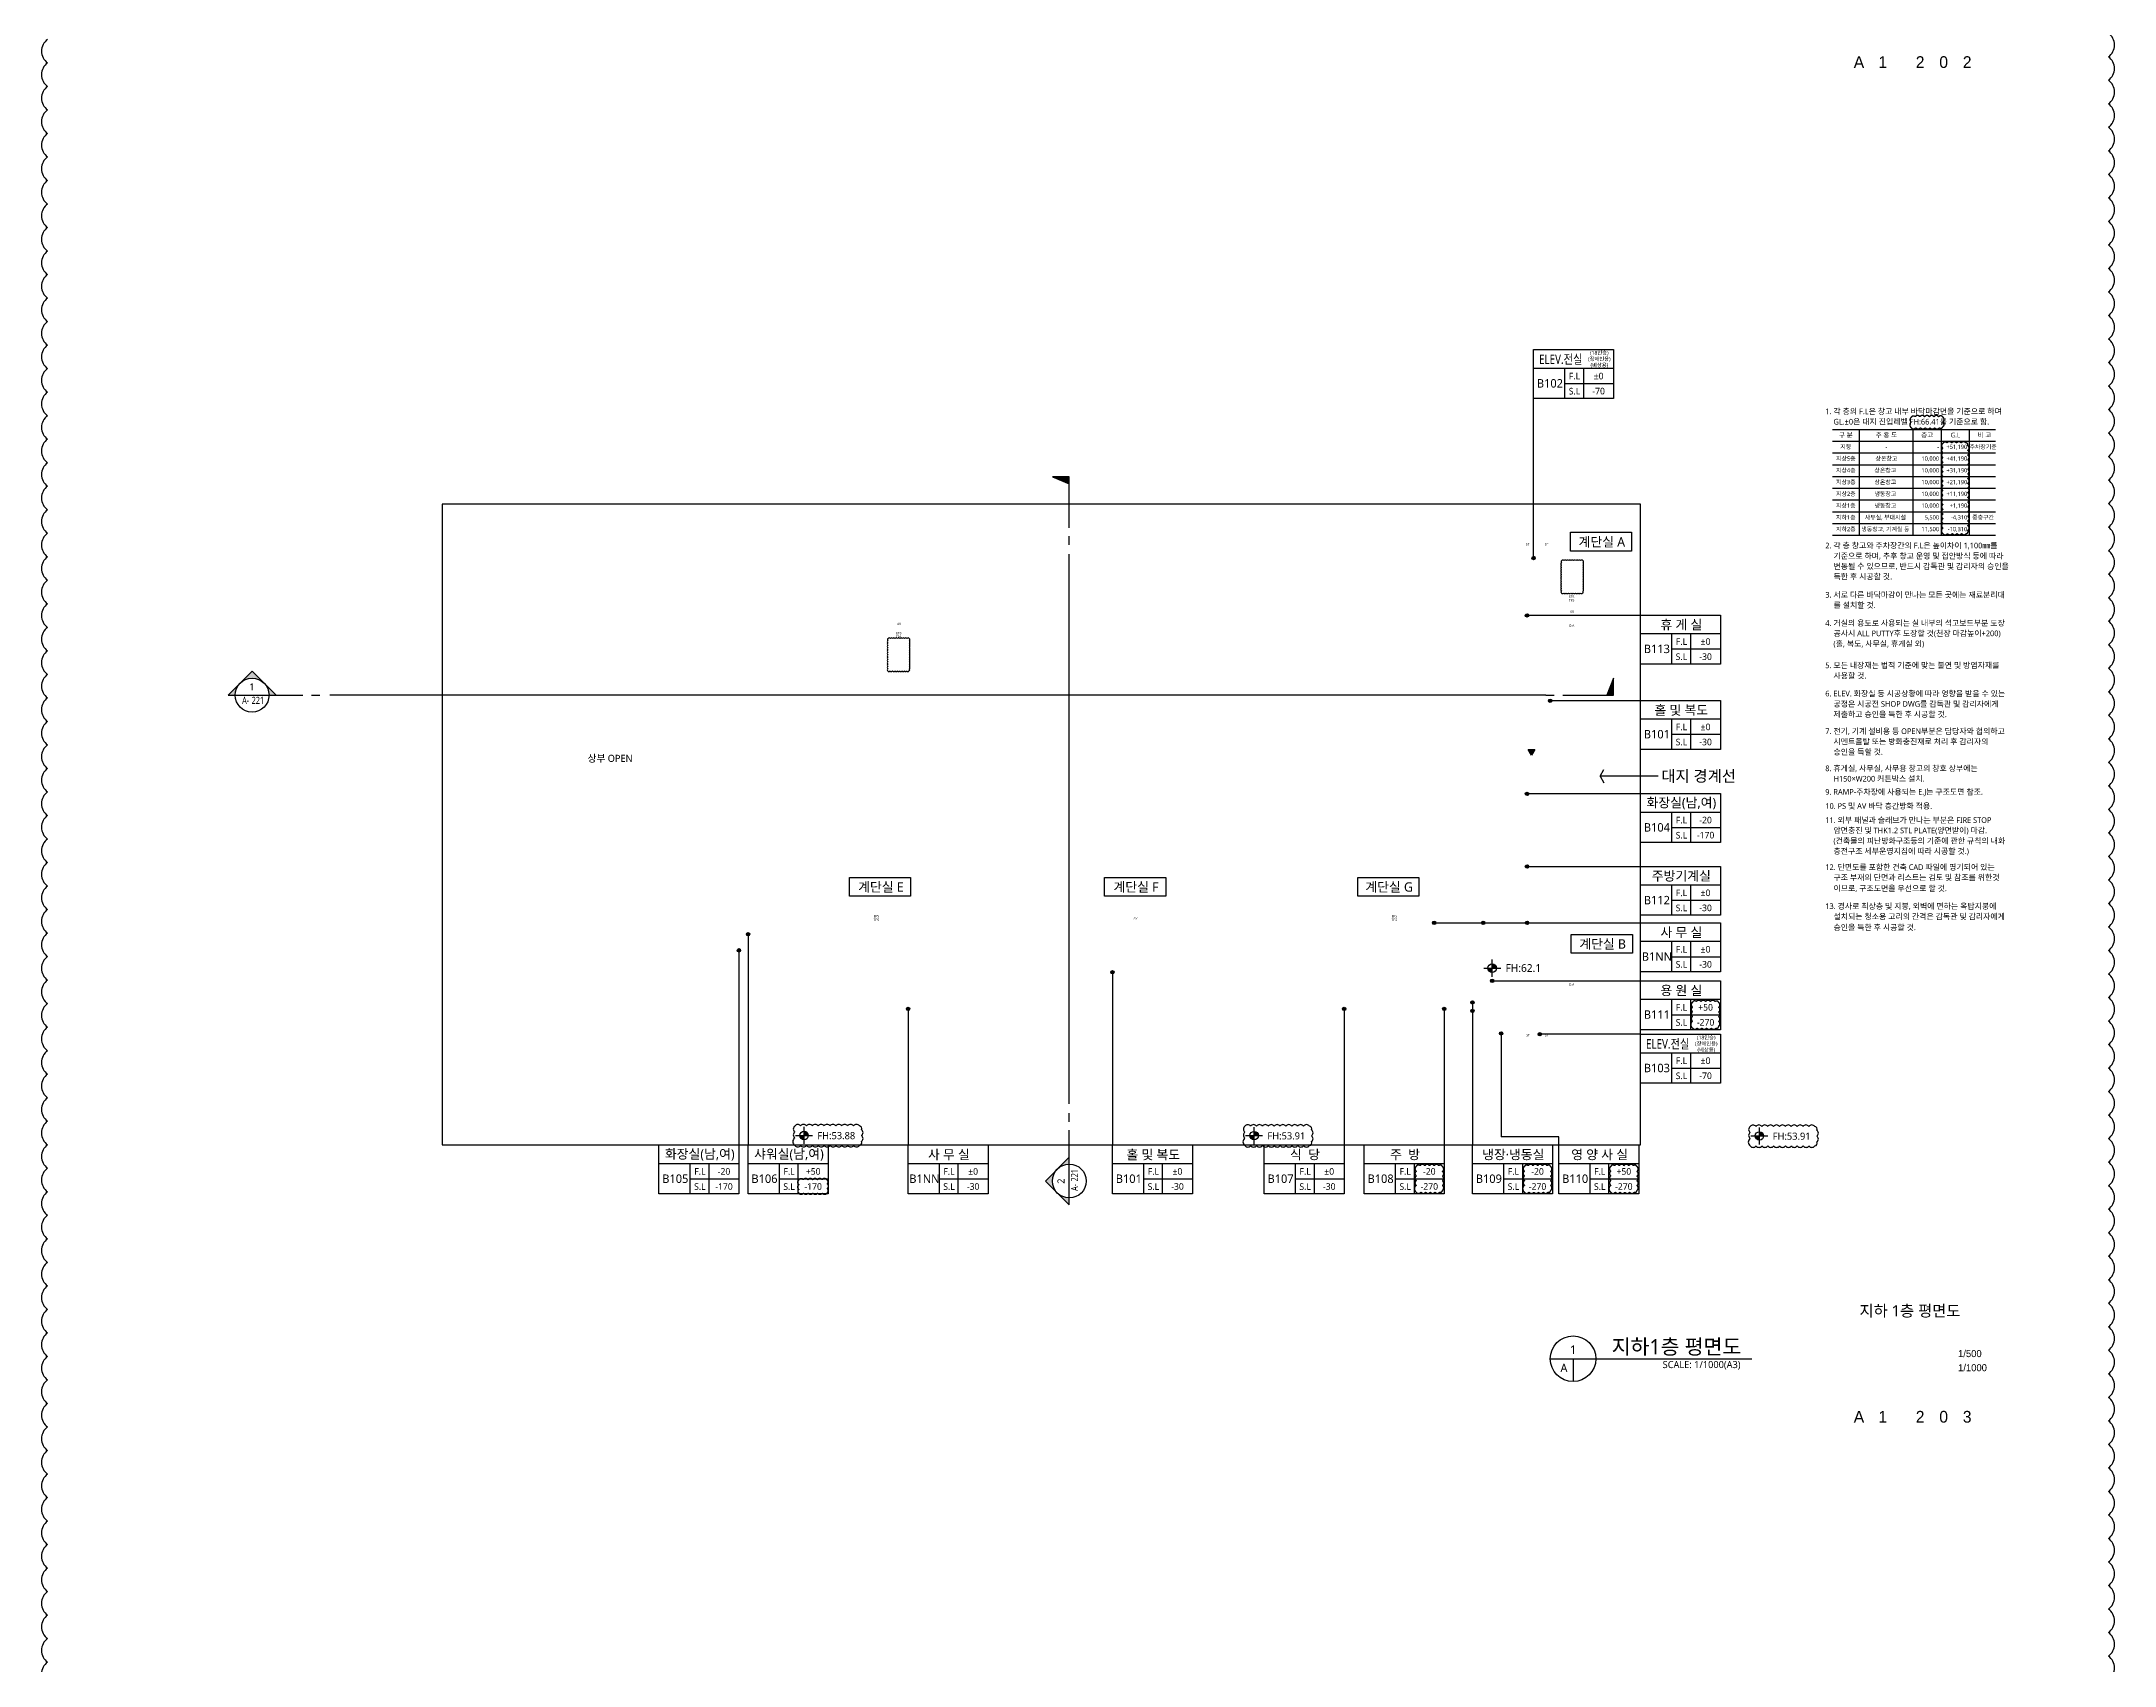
# Model space of a CAD drawing. Header units: millimetres. Extents: x 44005917 to 45882162, y -1242106 to 1898904.
# Drawn here: x 44024845 to 44465473, y 722291 to 1067566 of the extents above; entities that cross this region are included whole.
import ezdxf
from ezdxf.enums import TextEntityAlignment as Align

# ---------------------------------------------------------------- set-up
doc = ezdxf.new("R2010")
doc.units = ezdxf.units.MM
doc.header["$LTSCALE"] = 1000
doc.header["$MEASUREMENT"] = 0
doc.linetypes.add('ACAD_ISO03W100', pattern=[30, 12, -18])
doc.layers.get('0').update_dxf_attribs({"linetype": 'CONTINUOUS'})
doc.layers.get('Defpoints').update_dxf_attribs({"color": 171, "linetype": 'CONTINUOUS'})
for name, color, linetype, plot in [('CHECK', 30, 'CONTINUOUS', False), ('REV', 1, 'CONTINUOUS', False), ('VE변경사항적용-20220616', 10, 'CONTINUOUS', False)]:
    doc.layers.add(name, color=color, linetype=linetype, plot=plot)
for name, color, linetype in [('LED', 7, 'CONTINUOUS'), ('SYM', 7, 'CONTINUOUS'), ('SYMBOL', 7, 'CONTINUOUS'), ('TEXT', 3, 'CONTINUOUS'), ('TEXT(MIN)', 7, 'CONTINUOUS'), ('TEXT(노트)', 7, 'CONTINUOUS'), ('TEXT(실명)', 3, 'CONTINUOUS'), ('TEXT-TITLE', 6, 'CONTINUOUS'), ('TEXT-기입', 6, 'CONTINUOUS'), ('TITLE', 7, 'CONTINUOUS')]:
    doc.layers.add(name, color=color, linetype=linetype)
doc.styles.add('CGS', font='cgse', dxfattribs={"bigfont": 'cgs'})
doc.styles.add('나눔바른고딕', font='NanumBarunGothic.ttf')

# ---------------------------------------------------------------- blocks, each defined once
blk = doc.blocks.new('A$C04b5f2bb')
at = {"layer": 'SYM', "ltscale": 10000}
h = blk.add_hatch(color=256, dxfattribs=at)
h.dxf.hatch_style = 1
h.paths.add_polyline_path([(2000, 0), (0, 0), (1000, 1732)])
blk.add_lwpolyline([(2000, 0), (0, 0), (1000, 1732), (2000, 0)], dxfattribs=at)
blk = doc.blocks.new('A$C51E23882')
at = {"layer": 'TITLE'}
blk.add_lwpolyline([(8500, 0), (0, 0), (0, 5200), (8500, 5200)], close=True, dxfattribs=at)
for points in [[(8500, 3200), (0, 3200)], [(3300, 3200), (3300, 0)], [(5300, 3200), (5300, 0)], [(3300, 1600), (8500, 1600)]]:
    blk.add_lwpolyline(points, dxfattribs=at)
at = {"layer": 'TITLE', "style": '나눔바른고딕'}
for s, p in [('F.L', (4352, 2378)), ('S.L', (4352, 778))]:
    blk.add_text(s, height=700, dxfattribs=at).set_placement(p, align=Align.MIDDLE)
blk = doc.blocks.new('A$C31C7260E')
at = {"layer": 'TITLE'}
for points in [[(0, 0), (0, 4000), (13000, 4000), (13000, 0)], [(13000, 0), (0, 0)]]:
    blk.add_lwpolyline(points, dxfattribs=at)
blk = doc.blocks.new('level')
at = {"layer": 'SYMBOL'}
for p, q in [((-4320, 0), (4320, 0)), ((0, 4320), (0, -4320))]:
    blk.add_line(p, q, dxfattribs=at)
blk.add_circle((0, 0), 2160, dxfattribs=at)
for points in [[(-2160, 0), (0, 2160), (-2127, 381), (-376, 2126)], [(-2127, 381), (-376, 2126), (-2030, 748), (-738, 2029)], [(-2030, 748), (-738, 2029), (-1859, 1104), (-1089, 1863)], [(-1859, 1104), (-1089, 1863), (-1659, 1388), (-1386, 1658)], [(0, -2160), (2160, 0), (381, -2127), (2126, -376)], [(381, -2127), (2126, -376), (748, -2030), (2029, -738)], [(748, -2030), (2029, -738), (1104, -1859), (1863, -1089)], [(1104, -1859), (1863, -1089), (1388, -1659), (1658, -1386)]]:
    blk.add_solid(points, dxfattribs=at)
at = {"layer": 'SYMBOL', "linetype": 'Continuous'}
for points in [[(0, 2160), (-2160, 0), (0, 0)], [(2160, 0), (0, 0), (0, -2160)]]:
    blk.add_solid(points, dxfattribs=at)
blk = doc.blocks.new('sadnjfknkfggfhfgh')
at = {"layer": 'TEXT(MIN)'}
for points in [[(43152817, 1561090), (43187500, 1561090)], [(43158517, 1561090), (43158517, 1538590)], [(43169917, 1561090), (43169917, 1538590)], [(43175917, 1561090), (43175917, 1538590)], [(43181917, 1561090), (43181917, 1538590)], [(43152817, 1558590), (43187500, 1558590)], [(43152817, 1556090), (43187500, 1556090)], [(43152817, 1553590), (43187500, 1553590)], [(43152817, 1551090), (43187500, 1551090)], [(43152817, 1548590), (43187500, 1548590)], [(43152817, 1546090), (43187500, 1546090)], [(43152817, 1543590), (43187500, 1543590)], [(43152817, 1541090), (43187500, 1541090)], [(43152817, 1538590), (43187500, 1538590)]]:
    blk.add_lwpolyline(points, dxfattribs=at)
at = {"layer": 'VE변경사항적용-20220616', "linetype": 'ACAD_ISO03W100'}
for points in [[(43169553, 1561457, 0.5205671), (43170553, 1561457, 0.5205671), (43171553, 1561457, 0.5205671), (43172553, 1561457, 0.5205671), (43173553, 1561457, 0.5205671), (43174553, 1561457, 0.5205671), (43175553, 1561457, 0.5205671), (43176324, 1561686, 0.5205671), (43176324, 1562686, 0.5205671), (43176324, 1563686, 0.5205671), (43175411, 1563773, 0.5205671), (43174411, 1563773, 0.5205671), (43173411, 1563773, 0.5205671), (43172411, 1563773, 0.5205671), (43171411, 1563773, 0.5205671), (43170411, 1563773, 0.5205671), (43169553, 1563630, 0.5205671), (43169553, 1562630, 0.5205671)], [(43176283, 1538961, 0.5205671), (43177283, 1538961, 0.5205671), (43178283, 1538961, 0.5205671), (43179283, 1538961, 0.5205671), (43180283, 1538961, 0.5205671), (43181283, 1538961, 0.5205671), (43181611, 1539632, 0.5205671), (43181611, 1540632, 0.5205671), (43181611, 1541632, 0.5205671), (43181611, 1542632, 0.5205671), (43181611, 1543632, 0.5205671), (43181611, 1544632, 0.5205671), (43181611, 1545632, 0.5205671), (43181611, 1546632, 0.5205671), (43181611, 1547632, 0.5205671), (43181611, 1548632, 0.5205671), (43181611, 1549632, 0.5205671), (43181611, 1550632, 0.5205671), (43181611, 1551632, 0.5205671), (43181611, 1552632, 0.5205671), (43181611, 1553632, 0.5205671), (43181611, 1554632, 0.5205671), (43181611, 1555632, 0.5205671), (43181611, 1556632, 0.5205671), (43181611, 1557632, 0.5205671), (43181186, 1558208, 0.5205671), (43180186, 1558208, 0.5205671), (43179186, 1558208, 0.5205671), (43178186, 1558208, 0.5205671), (43177186, 1558208, 0.5205671), (43176283, 1558111, 0.5205671), (43176283, 1557111, 0.5205671), (43176283, 1556111, 0.5205671), (43176283, 1555111, 0.5205671), (43176283, 1554111, 0.5205671), (43176283, 1553111, 0.5205671), (43176283, 1552111, 0.5205671), (43176283, 1551111, 0.5205671), (43176283, 1550111, 0.5205671), (43176283, 1549111, 0.5205671), (43176283, 1548111, 0.5205671), (43176283, 1547111, 0.5205671), (43176283, 1546111, 0.5205671), (43176283, 1545111, 0.5205671), (43176283, 1544111, 0.5205671), (43176283, 1543111, 0.5205671), (43176283, 1542111, 0.5205671), (43176283, 1541111, 0.5205671), (43176283, 1540111, 0.5205671)]]:
    blk.add_lwpolyline(points, format="xyb", close=True, dxfattribs=at)
at = {"layer": 'TEXT(MIN)', "style": '나눔바른고딕'}
for s, p in [('1. 각 층의 F.L은 창고 내부 바닥마감면을 기준으로 하며', (43151304, 1564928)), ('GL.±0은 대지 진입레벨 FH:66.41를 기준으로 함.', (43153044, 1562728)), ('2. 각 층 창고와 주차장간의 F.L은 높이차이 1,100㎜를', (43151304, 1536398)), ('기준으로 하며, 추후 창고 운영 및 접안방식 등에 따라', (43153044, 1534198)), ('득한 후 시공할 것.', (43153044, 1529798)), ('변동될 수 있으므로, 반드시 감독관 및 감리자의 승인을', (43153044, 1531998)), ('3. 서로 다른 바닥마감이 만나는 모든 곳에는 재료분리대', (43151304, 1525928)), ('4. 거실의 용도로 사용되는 실 내부의 석고보드부분 도장', (43151304, 1519928)), ('를 설치할 것.', (43153044, 1523728)), ('(홀, 복도, 사무실, 휴게실 외)', (43153044, 1515528)), ('공사시 ALL PUTTY후 도장할 것(천장 마감높이+200)', (43153044, 1517728)), ('5. 모든 내장재는 법적 기준에 맞는 불연 및 방염자재를', (43151304, 1510928)), ('사용할 것.', (43153044, 1508728)), ('6. ELEV. 화장실 등 시공상황에 따라 영향을 받을 수 있는', (43151304, 1504928)), ('공정은 시공전 SHOP DWG를 감독관 및 감리자에게', (43153044, 1502728)), ('제출하고 승인을 득한 후 시공할 것.', (43153044, 1500528)), ('7. 전기, 기계 설비용 등 OPEN부분은 담당자와 협의하고', (43151304, 1496928)), ('시멘트몰탈 또는 방화충진재로 처리 후 감리자의', (43153044, 1494728)), ('8. 휴게실, 사무실, 사무용 창고의 창호 상부에는', (43151304, 1489028)), ('승인을 득할 것.', (43153044, 1492528)), ('H150×W200 커튼박스 설치.', (43153044, 1486828)), ('9. RAMP-주차장에 사용되는 E.J는 구조도면 참조.', (43151304, 1484028)), ('10. PS 및 AV 바닥 층간방화 적용.', (43151304, 1481028)), ('11. 외부 패널과 슬래브가 만나는 부분은 FIRE STOP', (43151304, 1478028)), ('암면충진 및 THK1.2 STL PLATE(양면받이) 마감.', (43153044, 1475828)), ('(건축물의 피난방화구조등의 기준에 관한 규칙의 내화', (43153044, 1473628)), ('충전구조 세부운영지침에 따라 시공할 것.)', (43153044, 1471428)), ('12. 단면도를 포함한 건축 CAD 파일에 명기되어 있는', (43151304, 1468028)), ('구조 부재의 단면과 리스트는 검토 및 참조를 위한것', (43153044, 1465828)), ('이므로, 구조도면을 우선으로 할 것.', (43153044, 1463528)), ('13. 경사로 최상층 및 지붕, 외벽에 면하는 옥탑지붕에', (43151304, 1459728)), ('설치되는 청소용 고리의 간격은 감독관 및 감리자에게', (43153044, 1457528)), ('승인을 득한 후 시공할 것.', (43153044, 1455228))]:
    blk.add_text(s, height=1200, dxfattribs=at).set_placement(p, align=Align.MIDDLE_LEFT)
for s, height, p in [('구 분', 1000, (43155666, 1559896)), ('주 용 도', 1000, (43164299, 1559896)), ('층고', 1000, (43172962, 1559896)), ('G.L', 1000, (43178962, 1559896)), ('비 고', 1000, (43185143, 1559896)), ('지상5층', 900, (43155666, 1554896)), ('지붕', 900, (43155666, 1557396)), ('상온창고', 900, (43164289, 1554896)), ('-', 900, (43164289, 1557396)), ('주차장기준', 900, (43184845, 1557396)), ('지상4층', 900, (43155666, 1552396)), ('상온창고', 900, (43164070, 1552396)), ('지상3층', 900, (43155666, 1549896)), ('지상2층', 900, (43155666, 1547396)), ('상온창고', 900, (43164070, 1549896)), ('냉동창고', 900, (43164070, 1547396)), ('지상1층', 900, (43155666, 1544896)), ('지하1층', 900, (43155666, 1542396)), ('사무실, 부대시설', 900, (43164070, 1542396)), ('냉동창고', 900, (43164070, 1544896)), ('중층구간', 900, (43184845, 1542396)), ('지하2층', 900, (43155666, 1539896)), ('냉동창고, 기계실 등', 900, (43164070, 1539896))]:
    blk.add_text(s, height=height, dxfattribs=at).set_placement(p, align=Align.MIDDLE_CENTER)
for s, p in [('-', (43175487, 1557396)), ('+51,190', (43181487, 1557396)), ('10,000', (43175487, 1554896)), ('10,000', (43175487, 1552396)), ('+41,190', (43181487, 1554896)), ('+31,190', (43181487, 1552396)), ('10,000', (43175487, 1549896)), ('10,000', (43175487, 1547396)), ('+21,190', (43181487, 1549896)), ('+11,190', (43181487, 1547396)), ('10,000', (43175487, 1544896)), ('5,500', (43175487, 1542396)), ('+1,190', (43181487, 1544896)), ('-4,310', (43181487, 1542396)), ('11,500', (43175487, 1539896)), ('-10,310', (43181487, 1539896))]:
    blk.add_text(s, height=900, dxfattribs=at).set_placement(p, align=Align.MIDDLE_RIGHT)
blk = doc.blocks.new('A$C1A302DD2')
at = {"layer": 'SYM'}
h = blk.add_hatch(color=256, dxfattribs=at)
h.paths.add_polyline_path([(707, 1207), (354, 854, -0.414214), (1061, 854)])
h.paths.add_polyline_path([(354, 854), (0, 500), (207, 500, -0.198912)])
h.paths.add_polyline_path([(1061, 854, -0.198912), (1207, 500), (1414, 500)])
for p, q in [((0, 500), (707, 1207)), ((1414, 500), (707, 1207)), ((0, 500), (207, 500)), ((207, 500), (1207, 500)), ((1207, 500), (2207, 500)), ((2457, 500), (2707, 500))]:
    blk.add_line(p, q, dxfattribs=at)
blk.add_circle((707, 500), 500, dxfattribs=at)
blk = doc.blocks.new('A$C1AFB1B41')
at = {"layer": 'SYM'}
blk.add_hatch(color=256, dxfattribs=at).paths.add_polyline_path([(2000, 500), (1800, 0), (2000, 0)])
for p, q in [((0, 0), (250, 0)), ((500, 0), (2000, 0)), ((2000, 500), (1800, 0)), ((2000, 0), (2000, 500))]:
    blk.add_line(p, q, dxfattribs=at)
blk = doc.blocks.new('A$C3F972117')
at = {"layer": 'Defpoints'}
blk.add_lwpolyline([(5091, -80041), (5091, 36844)], dxfattribs=at)
at = {"layer": 'SYM', "xscale": 7.200000000000009, "yscale": 7.200000000000009, "zscale": 7.200000000000009, "rotation": 90}
for name, p in [('A$C1AFB1B41', (5091, 38844)), ('A$C1A302DD2', (8691, -101532))]:
    blk.add_blockref(name, p, dxfattribs=at)
at = {"layer": 'TEXT', "style": '나눔바른고딕'}
blk.add_text('2', height=1500, rotation=90, dxfattribs=at).set_placement((4078, -97024))
at = {"layer": 'TEXT', "style": '나눔바른고딕', "width": 0.7}
for s, p in [('221', (6954, -96529)), ('A-', (6949, -98556))]:
    blk.add_text(s, height=1500, rotation=90, dxfattribs=at).set_placement(p)
blk = doc.blocks.new('A$C026E477C')
at = {"layer": 'Defpoints'}
blk.add_line((291249, 87230), (32833, 87230), dxfattribs=at)
at = {"layer": 'SYM', "xscale": 7.199999999999998, "yscale": 7.199999999999998, "zscale": 7.199999999999998}
for name, p in [('A$C1A302DD2', (11187, 83630)), ('A$C1AFB1B41', (291249, 87230))]:
    blk.add_blockref(name, p, dxfattribs=at)
at = {"layer": 'TEXT', "style": '나눔바른고딕'}
blk.add_text('1', height=1500, dxfattribs=at).set_placement((15695, 88243))
at = {"layer": 'TEXT', "style": '나눔바른고딕', "width": 0.7}
for s, p in [('A-', (14163, 85373)), ('221', (16190, 85368))]:
    blk.add_text(s, height=1500, dxfattribs=at).set_placement(p)
blk = doc.blocks.new('SJDNKGJNFKDGDFGDFG')
at = {"layer": 'TEXT(MIN)', "style": '나눔바른고딕'}
blk.add_text('상부 OPEN', height=1500, dxfattribs=at).set_placement((36431193, 309354), align=Align.MIDDLE_LEFT)

msp = doc.modelspace()

# ---------------------------------------------------------------- hatches: boundary and pattern name
at = {"layer": 'LED'}
h = msp.add_hatch(color=256, dxfattribs=at)
h.dxf.hatch_style = 1
edge = h.paths.add_edge_path()
edge.add_arc((44341994.6, 957746), 360, 180, 540, ccw=False)
h = msp.add_hatch(color=256, dxfattribs=at)
h.dxf.hatch_style = 1
edge = h.paths.add_edge_path()
edge.add_arc((44340593.9, 945550), 360, 180, 540, ccw=False)
h = msp.add_hatch(color=256, dxfattribs=at)
h.dxf.hatch_style = 1
edge = h.paths.add_edge_path()
edge.add_arc((44345521.9, 927407), 360, 180, 540, ccw=False)
h = msp.add_hatch(color=256, dxfattribs=at)
h.dxf.hatch_style = 1
edge = h.paths.add_edge_path()
edge.add_arc((44340593.9, 907599), 360, 180, 540, ccw=False)
h = msp.add_hatch(color=256, dxfattribs=at)
h.dxf.hatch_style = 1
edge = h.paths.add_edge_path()
edge.add_arc((44340593.9, 892168.4), 360, 180, 540, ccw=False)
h = msp.add_hatch(color=256, dxfattribs=at)
h.dxf.hatch_style = 1
edge = h.paths.add_edge_path()
edge.add_arc((44175038.2, 877758.7), 360, 180, 540, ccw=False)
h = msp.add_hatch(color=256, dxfattribs=at)
h.dxf.hatch_style = 1
edge = h.paths.add_edge_path()
edge.add_arc((44320855.9, 880192), 360, 180, 540, ccw=False)
h = msp.add_hatch(color=256, dxfattribs=at)
h.dxf.hatch_style = 1
edge = h.paths.add_edge_path()
edge.add_arc((44331301.9, 880192), 360, 180, 540, ccw=False)
h = msp.add_hatch(color=256, dxfattribs=at)
h.dxf.hatch_style = 1
edge = h.paths.add_edge_path()
edge.add_arc((44340593.9, 880192), 360, 180, 540, ccw=False)
h = msp.add_hatch(color=256, dxfattribs=at)
h.dxf.hatch_style = 1
edge = h.paths.add_edge_path()
edge.add_arc((44173088.2, 874337.7), 360, 180, 540, ccw=False)
h = msp.add_hatch(color=256, dxfattribs=at)
h.dxf.hatch_style = 1
edge = h.paths.add_edge_path()
edge.add_arc((44252476.5, 869684.7), 360, 180, 540, ccw=False)
h = msp.add_hatch(color=256, dxfattribs=at)
h.dxf.hatch_style = 1
edge = h.paths.add_edge_path()
edge.add_arc((44333188.9, 867856), 360, 180, 540, ccw=False)
h = msp.add_hatch(color=256, dxfattribs=at)
h.dxf.hatch_style = 1
edge = h.paths.add_edge_path()
edge.add_arc((44329002.2, 863281.7), 360, 180, 540, ccw=False)
h = msp.add_hatch(color=256, dxfattribs=at)
h.dxf.hatch_style = 1
edge = h.paths.add_edge_path()
edge.add_arc((44209037.2, 861881.7), 360, 180, 540, ccw=False)
h = msp.add_hatch(color=256, dxfattribs=at)
h.dxf.hatch_style = 1
edge = h.paths.add_edge_path()
edge.add_arc((44301729.2, 861881.7), 360, 180, 540, ccw=False)
h = msp.add_hatch(color=256, dxfattribs=at)
h.dxf.hatch_style = 1
edge = h.paths.add_edge_path()
edge.add_arc((44322998.2, 861881.7), 360, 180, 540, ccw=False)
h = msp.add_hatch(color=256, dxfattribs=at)
h.dxf.hatch_style = 1
edge = h.paths.add_edge_path()
edge.add_arc((44329002.2, 861468.6), 360, 180, 540, ccw=False)
h = msp.add_hatch(color=256, dxfattribs=at)
h.dxf.hatch_style = 1
edge = h.paths.add_edge_path()
edge.add_arc((44335094.2, 856670.7), 360, 180, 540, ccw=False)
h = msp.add_hatch(color=256, dxfattribs=at)
h.dxf.hatch_style = 1
edge = h.paths.add_edge_path()
edge.add_arc((44343311.1, 856505.3), 360, 180, 540, ccw=False)

# ---------------------------------------------------------------- linework, layer by layer
at = {"ltscale": 10000}
for points in [[(44341988.4, 957659), (44341988.4, 991657.7)], [(44340729, 945608.6), (44364719, 945608.6)], [(44345657, 927465.6), (44364719, 927465.6)], [(44340729, 907657.6), (44364719, 907657.6)], [(44340952.7, 892197.6), (44364719, 892197.6)], [(44175038.2, 877758.7), (44175038.2, 832965.9)], [(44320855.9, 880192), (44364719, 880192)], [(44173088.2, 874337.7), (44173088.2, 832965.9)], [(44252476.5, 869684.7), (44252476.5, 832965.9)], [(44333188.9, 867856), (44364719, 867856)], [(44209037.2, 861881.7), (44209037.2, 832965.9)], [(44301729.2, 861881.7), (44301729.2, 832965.9)], [(44322998.2, 861881.7), (44322998.2, 832965.9)], [(44329002.2, 863281.7), (44329002.2, 832965.9)], [(44335094.2, 856670.7), (44335094.2, 834680.8)], [(44364719, 856505.3), (44343311.1, 856505.3)], [(44347346.2, 832965.9), (44347348.3, 834665.5), (44335094.2, 834665.5)]]:
    msp.add_lwpolyline(points, dxfattribs=at)
at = {"layer": 'CHECK'}
for points in [[(44026147.7, 1068008.5, 0.52056705), (44026147.7, 1063008.5, 0.52056705), (44026147.7, 1058008.5, 0.52056705), (44026147.7, 1053008.5, 0.52056705), (44026147.7, 1048008.5, 0.52056705), (44026147.7, 1043008.5, 0.52056705), (44026147.7, 1038008.5, 0.52056705), (44026147.7, 1033008.5, 0.52056705), (44026147.7, 1028008.5, 0.52056705), (44026147.7, 1023008.5, 0.52056705), (44026147.7, 1018008.5, 0.52056705), (44026147.7, 1013008.5, 0.52056705), (44026147.7, 1008008.5, 0.52056705), (44026147.7, 1003008.5, 0.52056705), (44026147.7, 998008.5, 0.52056705), (44026147.7, 993008.5, 0.52056705), (44026147.7, 988008.5, 0.52056705), (44026147.7, 983008.5, 0.52056705), (44026147.7, 978008.5, 0.52056705), (44026147.7, 973008.5, 0.52056705), (44026147.7, 968008.5, 0.52056705), (44026147.7, 963008.5, 0.52056705), (44026147.7, 958008.5, 0.52056705), (44026147.7, 953008.5, 0.52056705), (44026147.7, 948008.5, 0.52056705), (44026147.7, 943008.5, 0.52056705), (44026147.7, 938008.5, 0.52056705), (44026147.7, 933008.5, 0.52056705), (44026147.7, 928008.5, 0.52056705), (44026147.7, 923008.5, 0.52056705), (44026147.7, 918008.5, 0.52056705), (44026147.7, 913008.5, 0.52056705), (44026147.7, 908008.5, 0.52056705), (44026147.7, 903008.5, 0.52056705), (44026147.7, 898008.5, 0.52056705), (44026147.7, 893008.5, 0.52056705), (44026147.7, 888008.5, 0.52056705), (44026147.7, 883008.5, 0.52056705), (44026147.7, 878008.5, 0.52056705), (44026147.7, 873008.5, 0.52056705), (44026147.7, 868008.5, 0.52056705), (44026147.7, 863008.5, 0.52056705), (44026147.7, 858008.5, 0.52056705), (44026147.7, 853008.5, 0.52056705), (44026147.7, 848008.5, 0.52056705), (44026147.7, 843008.5, 0.52056705), (44026147.7, 838008.5, 0.52056705), (44026147.7, 833008.5, 0.52056705), (44026147.7, 828008.5, 0.52056705), (44026147.7, 823008.5, 0.52056705), (44026147.7, 818008.5, 0.52056705), (44026147.7, 813008.5, 0.52056705), (44026147.7, 808008.5, 0.52056705), (44026147.7, 803008.5, 0.52056705), (44026147.7, 798008.5, 0.52056705), (44026147.7, 793008.5, 0.52056705), (44026147.7, 788008.5, 0.52056705), (44026147.7, 783008.5, 0.52056705), (44026147.7, 778008.5, 0.52056705), (44026147.7, 773008.5, 0.52056705), (44026147.7, 768008.5, 0.52056705), (44026147.7, 763008.5, 0.52056705), (44026147.7, 758008.5, 0.52056705), (44026147.7, 753008.5, 0.52056705), (44026147.7, 748008.5, 0.52056705), (44026147.7, 743008.5, 0.52056705), (44026147.7, 738008.5, 0.52056705), (44026147.7, 733008.5, 0.52056705), (44026147.7, 728008.5, 0.52056705), (44026147.7, 723008.5, 0.52056705), (44026147.7, 718008.5, 0.52056705)], [(44464170.3, 719308.9, 0.52056705), (44464170.3, 724308.9, 0.52056705), (44464170.3, 729308.9, 0.52056705), (44464170.3, 734308.9, 0.52056705), (44464170.3, 739308.9, 0.52056705), (44464170.3, 744308.9, 0.52056705), (44464170.3, 749308.9, 0.52056705), (44464170.3, 754308.9, 0.52056705), (44464170.3, 759308.9, 0.52056705), (44464170.3, 764308.9, 0.52056705), (44464170.3, 769308.9, 0.52056705), (44464170.3, 774308.9, 0.52056705), (44464170.3, 779308.9, 0.52056705), (44464170.3, 784308.9, 0.52056705), (44464170.3, 789308.9, 0.52056705), (44464170.3, 794308.9, 0.52056705), (44464170.3, 799308.9, 0.52056705), (44464170.3, 804308.9, 0.52056705), (44464170.3, 809308.9, 0.52056705), (44464170.3, 814308.9, 0.52056705), (44464170.3, 819308.9, 0.52056705), (44464170.3, 824308.9, 0.52056705), (44464170.3, 829308.9, 0.52056705), (44464170.3, 834308.9, 0.52056705), (44464170.3, 839308.9, 0.52056705), (44464170.3, 844308.9, 0.52056705), (44464170.3, 849308.9, 0.52056705), (44464170.3, 854308.9, 0.52056705), (44464170.3, 859308.9, 0.52056705), (44464170.3, 864308.9, 0.52056705), (44464170.3, 869308.9, 0.52056705), (44464170.3, 874308.9, 0.52056705), (44464170.3, 879308.9, 0.52056705), (44464170.3, 884308.9, 0.52056705), (44464170.3, 889308.9, 0.52056705), (44464170.3, 894308.9, 0.52056705), (44464170.3, 899308.9, 0.52056705), (44464170.3, 904308.9, 0.52056705), (44464170.3, 909308.9, 0.52056705), (44464170.3, 914308.9, 0.52056705), (44464170.3, 919308.9, 0.52056705), (44464170.3, 924308.9, 0.52056705), (44464170.3, 929308.9, 0.52056705), (44464170.3, 934308.9, 0.52056705), (44464170.3, 939308.9, 0.52056705), (44464170.3, 944308.9, 0.52056705), (44464170.3, 949308.9, 0.52056705), (44464170.3, 954308.9, 0.52056705), (44464170.3, 959308.9, 0.52056705), (44464170.3, 964308.9, 0.52056705), (44464170.3, 969308.9, 0.52056705), (44464170.3, 974308.9, 0.52056705), (44464170.3, 979308.9, 0.52056705), (44464170.3, 984308.9, 0.52056705), (44464170.3, 989308.9, 0.52056705), (44464170.3, 994308.9, 0.52056705), (44464170.3, 999308.9, 0.52056705), (44464170.3, 1004308.9, 0.52056705), (44464170.3, 1009308.9, 0.52056705), (44464170.3, 1014308.9, 0.52056705), (44464170.3, 1019308.9, 0.52056705), (44464170.3, 1024308.9, 0.52056705), (44464170.3, 1029308.9, 0.52056705), (44464170.3, 1034308.9, 0.52056705), (44464170.3, 1039308.9, 0.52056705), (44464170.3, 1044308.9, 0.52056705), (44464170.3, 1049308.9, 0.52056705), (44464170.3, 1054308.9, 0.52056705), (44464170.3, 1059308.9, 0.52056705), (44464170.3, 1064308.9, 0.52056705), (44464170.3, 1069308.9, 0.52056705)]]:
    msp.add_lwpolyline(points, format="xyb", dxfattribs=at)
for points in [[(44184967.8, 832877.3, 0.52056705), (44186217.8, 832877.3, 0.52056705), (44187467.8, 832877.3, 0.52056705), (44188717.8, 832877.3, 0.52056705), (44189967.8, 832877.3, 0.52056705), (44191217.8, 832877.3, 0.52056705), (44192467.8, 832877.3, 0.52056705), (44193717.8, 832877.3, 0.52056705), (44194967.8, 832877.3, 0.52056705), (44196217.8, 832877.3, 0.52056705), (44197467.8, 832877.3, 0.52056705), (44198717.8, 832877.3, 0.52056705), (44199137.2, 833707.9, 0.52056705), (44199137.2, 834957.9, 0.52056705), (44199137.2, 836207.9, 0.52056705), (44198687.9, 837008.6, 0.52056705), (44197437.9, 837008.6, 0.52056705), (44196187.9, 837008.6, 0.52056705), (44194937.9, 837008.6, 0.52056705), (44193687.9, 837008.6, 0.52056705), (44192437.9, 837008.6, 0.52056705), (44191187.9, 837008.6, 0.52056705), (44189937.9, 837008.6, 0.52056705), (44188687.9, 837008.6, 0.52056705), (44187437.9, 837008.6, 0.52056705), (44186187.9, 837008.6, 0.52056705), (44184967.8, 836978.7, 0.52056705), (44184967.8, 835728.7, 0.52056705), (44184967.8, 834478.7, 0.52056705)], [(44280627.5, 832838, 0.52056705), (44281877.5, 832838, 0.52056705), (44283127.5, 832838, 0.52056705), (44284377.5, 832838, 0.52056705), (44285627.5, 832838, 0.52056705), (44286877.5, 832838, 0.52056705), (44288127.5, 832838, 0.52056705), (44289377.5, 832838, 0.52056705), (44290627.5, 832838, 0.52056705), (44291877.5, 832838, 0.52056705), (44293127.5, 832838, 0.52056705), (44294377.5, 832838, 0.52056705), (44294796.9, 833668.7, 0.52056705), (44294796.9, 834918.7, 0.52056705), (44294796.9, 836168.7, 0.52056705), (44294347.6, 836969.4, 0.52056705), (44293097.6, 836969.4, 0.52056705), (44291847.6, 836969.4, 0.52056705), (44290597.6, 836969.4, 0.52056705), (44289347.6, 836969.4, 0.52056705), (44288097.6, 836969.4, 0.52056705), (44286847.6, 836969.4, 0.52056705), (44285597.6, 836969.4, 0.52056705), (44284347.6, 836969.4, 0.52056705), (44283097.6, 836969.4, 0.52056705), (44281847.6, 836969.4, 0.52056705), (44280627.5, 836939.5, 0.52056705), (44280627.5, 835689.5, 0.52056705), (44280627.5, 834439.5, 0.52056705)], [(44388030, 832767.1, 0.52056705), (44389280, 832767.1, 0.52056705), (44390530, 832767.1, 0.52056705), (44391780, 832767.1, 0.52056705), (44393030, 832767.1, 0.52056705), (44394280, 832767.1, 0.52056705), (44395530, 832767.1, 0.52056705), (44396780, 832767.1, 0.52056705), (44398030, 832767.1, 0.52056705), (44399280, 832767.1, 0.52056705), (44400530, 832767.1, 0.52056705), (44401780, 832767.1, 0.52056705), (44402199.4, 833597.8, 0.52056705), (44402199.4, 834847.8, 0.52056705), (44402199.4, 836097.8, 0.52056705), (44401750.1, 836898.5, 0.52056705), (44400500.1, 836898.5, 0.52056705), (44399250.1, 836898.5, 0.52056705), (44398000.1, 836898.5, 0.52056705), (44396750.1, 836898.5, 0.52056705), (44395500.1, 836898.5, 0.52056705), (44394250.1, 836898.5, 0.52056705), (44393000.1, 836898.5, 0.52056705), (44391750.1, 836898.5, 0.52056705), (44390500.1, 836898.5, 0.52056705), (44389250.1, 836898.5, 0.52056705), (44388030, 836868.6, 0.52056705), (44388030, 835618.6, 0.52056705), (44388030, 834368.6, 0.52056705)]]:
    msp.add_lwpolyline(points, format="xyb", close=True, dxfattribs=at)
at = {"layer": 'Defpoints', "ltscale": 10000}
msp.add_lwpolyline([(44110010.3, 832965.9), (44364719, 832965.9), (44364719, 969223.5), (44110010.3, 969223.5)], close=True, dxfattribs=at)
at = {"layer": 'LED'}
for points in [[(44356114.7, 911383.3), (44356937.5, 912808.5)], [(44368489.6, 911383.3), (44356114.7, 911383.3), (44356937.5, 909958.1)]]:
    msp.add_lwpolyline(points, dxfattribs=at)
for centre in [(44341994.6, 957746), (44340593.9, 945550), (44345521.9, 927407), (44340593.9, 907599), (44340593.9, 892168.4), (44175038.2, 877758.7), (44320855.9, 880192), (44331301.9, 880192), (44340593.9, 880192), (44173088.2, 874337.7), (44252476.5, 869684.7), (44333188.9, 867856), (44329002.2, 863281.7), (44209037.2, 861881.7), (44301729.2, 861881.7), (44322998.2, 861881.7), (44329002.2, 861468.6), (44335094.2, 856670.7), (44343311.1, 856505.3)]:
    msp.add_circle(centre, 360, dxfattribs=at)
at = {"layer": 'REV'}
for points in [[(44347908.7, 950299, 0.52056705), (44348408.7, 950299, 0.52056705), (44348908.7, 950299, 0.52056705), (44349408.7, 950299, 0.52056705), (44349908.7, 950299, 0.52056705), (44350408.7, 950299, 0.52056705), (44350908.7, 950299, 0.52056705), (44351408.7, 950299, 0.52056705), (44351908.7, 950299, 0.52056705), (44352408.7, 950299, 0.52056705), (44352496, 950711.6, 0.52056705), (44352496, 951211.6, 0.52056705), (44352496, 951711.6, 0.52056705), (44352496, 952211.6, 0.52056705), (44352496, 952711.6, 0.52056705), (44352496, 953211.6, 0.52056705), (44352496, 953711.6, 0.52056705), (44352496, 954211.6, 0.52056705), (44352496, 954711.6, 0.52056705), (44352496, 955211.6, 0.52056705), (44352496, 955711.6, 0.52056705), (44352496, 956211.6, 0.52056705), (44352496, 956711.6, 0.52056705), (44352473, 957188.6, 0.52056705), (44351973, 957188.6, 0.52056705), (44351473, 957188.6, 0.52056705), (44350973, 957188.6, 0.52056705), (44350473, 957188.6, 0.52056705), (44349973, 957188.6, 0.52056705), (44349473, 957188.6, 0.52056705), (44348973, 957188.6, 0.52056705), (44348473, 957188.6, 0.52056705), (44347973, 957188.6, 0.52056705), (44347908.7, 956752.9, 0.52056705), (44347908.7, 956252.9, 0.52056705), (44347908.7, 955752.9, 0.52056705), (44347908.7, 955252.9, 0.52056705), (44347908.7, 954752.9, 0.52056705), (44347908.7, 954252.9, 0.52056705), (44347908.7, 953752.9, 0.52056705), (44347908.7, 953252.9, 0.52056705), (44347908.7, 952752.9, 0.52056705), (44347908.7, 952252.9, 0.52056705), (44347908.7, 951752.9, 0.52056705), (44347908.7, 951252.9, 0.52056705), (44347908.7, 950752.9, 0.52056705)], [(44204730.3, 933740.3, 0.52056705), (44205230.3, 933740.3, 0.52056705), (44205730.3, 933740.3, 0.52056705), (44206230.3, 933740.3, 0.52056705), (44206730.3, 933740.3, 0.52056705), (44207230.3, 933740.3, 0.52056705), (44207730.3, 933740.3, 0.52056705), (44208230.3, 933740.3, 0.52056705), (44208730.3, 933740.3, 0.52056705), (44209230.3, 933740.3, 0.52056705), (44209317.7, 934152.9, 0.52056705), (44209317.7, 934652.9, 0.52056705), (44209317.7, 935152.9, 0.52056705), (44209317.7, 935652.9, 0.52056705), (44209317.7, 936152.9, 0.52056705), (44209317.7, 936652.9, 0.52056705), (44209317.7, 937152.9, 0.52056705), (44209317.7, 937652.9, 0.52056705), (44209317.7, 938152.9, 0.52056705), (44209317.7, 938652.9, 0.52056705), (44209317.7, 939152.9, 0.52056705), (44209317.7, 939652.9, 0.52056705), (44209317.7, 940152.9, 0.52056705), (44209294.7, 940629.9, 0.52056705), (44208794.7, 940629.9, 0.52056705), (44208294.7, 940629.9, 0.52056705), (44207794.7, 940629.9, 0.52056705), (44207294.7, 940629.9, 0.52056705), (44206794.7, 940629.9, 0.52056705), (44206294.7, 940629.9, 0.52056705), (44205794.7, 940629.9, 0.52056705), (44205294.7, 940629.9, 0.52056705), (44204794.7, 940629.9, 0.52056705), (44204730.3, 940194.3, 0.52056705), (44204730.3, 939694.3, 0.52056705), (44204730.3, 939194.3, 0.52056705), (44204730.3, 938694.3, 0.52056705), (44204730.3, 938194.3, 0.52056705), (44204730.3, 937694.3, 0.52056705), (44204730.3, 937194.3, 0.52056705), (44204730.3, 936694.3, 0.52056705), (44204730.3, 936194.3, 0.52056705), (44204730.3, 935694.3, 0.52056705), (44204730.3, 935194.3, 0.52056705), (44204730.3, 934694.3, 0.52056705), (44204730.3, 934194.3, 0.52056705)]]:
    msp.add_lwpolyline(points, format="xyb", close=True, dxfattribs=at)
at = {"layer": 'SYM'}
for p, q in [((44345538.4, 787514.6), (44388397.5, 787514.6)), ((44350386.9, 787514.6), (44350386.9, 782666.1))]:
    msp.add_line(p, q, dxfattribs=at)
msp.add_circle((44350386.9, 787514.6), 4848.5, dxfattribs=at)
at = {"layer": 'VE변경사항적용-20220616', "linetype": 'ACAD_ISO03W100'}
for points in [[(44375759.9, 857824, 0.52056705), (44376759.9, 857824, 0.52056705), (44377759.9, 857824, 0.52056705), (44378759.9, 857824, 0.52056705), (44379759.9, 857824, 0.52056705), (44380759.9, 857824, 0.52056705), (44381355.8, 858228.1, 0.52056705), (44381355.8, 859228.1, 0.52056705), (44381355.8, 860228.1, 0.52056705), (44381355.8, 861228.1, 0.52056705), (44381355.8, 862228.1, 0.52056705), (44381355.8, 863228.1, 0.52056705), (44380581.1, 863453.4, 0.52056705), (44379581.1, 863453.4, 0.52056705), (44378581.1, 863453.4, 0.52056705), (44377581.1, 863453.4, 0.52056705), (44376581.1, 863453.4, 0.52056705), (44375759.9, 863274.7, 0.52056705), (44375759.9, 862274.7, 0.52056705), (44375759.9, 861274.7, 0.52056705), (44375759.9, 860274.7, 0.52056705), (44375759.9, 859274.7, 0.52056705)], [(44317039.1, 822933.9, 0.52056705), (44318039.1, 822933.9, 0.52056705), (44319039.1, 822933.9, 0.52056705), (44320039.1, 822933.9, 0.52056705), (44321039.1, 822933.9, 0.52056705), (44322039.1, 822933.9, 0.52056705), (44322635, 823338, 0.52056705), (44322635, 824338, 0.52056705), (44322635, 825338, 0.52056705), (44322635, 826338, 0.52056705), (44322635, 827338, 0.52056705), (44322635, 828338, 0.52056705), (44321860.3, 828563.3, 0.52056705), (44320860.3, 828563.3, 0.52056705), (44319860.3, 828563.3, 0.52056705), (44318860.3, 828563.3, 0.52056705), (44317860.3, 828563.3, 0.52056705), (44317039.1, 828384.5, 0.52056705), (44317039.1, 827384.5, 0.52056705), (44317039.1, 826384.5, 0.52056705), (44317039.1, 825384.5, 0.52056705), (44317039.1, 824384.5, 0.52056705)], [(44340043.1, 822933.9, 0.52056705), (44341043.1, 822933.9, 0.52056705), (44342043.1, 822933.9, 0.52056705), (44343043.1, 822933.9, 0.52056705), (44344043.1, 822933.9, 0.52056705), (44345043.1, 822933.9, 0.52056705), (44345639, 823338, 0.52056705), (44345639, 824338, 0.52056705), (44345639, 825338, 0.52056705), (44345639, 826338, 0.52056705), (44345639, 827338, 0.52056705), (44345639, 828338, 0.52056705), (44344864.3, 828563.3, 0.52056705), (44343864.3, 828563.3, 0.52056705), (44342864.3, 828563.3, 0.52056705), (44341864.3, 828563.3, 0.52056705), (44340864.3, 828563.3, 0.52056705), (44340043.1, 828384.5, 0.52056705), (44340043.1, 827384.5, 0.52056705), (44340043.1, 826384.5, 0.52056705), (44340043.1, 825384.5, 0.52056705), (44340043.1, 824384.5, 0.52056705)], [(44358387.1, 822932.5, 0.52056705), (44359387.1, 822932.5, 0.52056705), (44360387.1, 822932.5, 0.52056705), (44361387.1, 822932.5, 0.52056705), (44362387.1, 822932.5, 0.52056705), (44363387.1, 822932.5, 0.52056705), (44363983, 823336.6, 0.52056705), (44363983, 824336.6, 0.52056705), (44363983, 825336.6, 0.52056705), (44363983, 826336.6, 0.52056705), (44363983, 827336.6, 0.52056705), (44363983, 828336.6, 0.52056705), (44363208.3, 828561.9, 0.52056705), (44362208.3, 828561.9, 0.52056705), (44361208.3, 828561.9, 0.52056705), (44360208.3, 828561.9, 0.52056705), (44359208.3, 828561.9, 0.52056705), (44358387.1, 828383.1, 0.52056705), (44358387.1, 827383.1, 0.52056705), (44358387.1, 826383.1, 0.52056705), (44358387.1, 825383.1, 0.52056705), (44358387.1, 824383.1, 0.52056705)], [(44185808.9, 822749.5, 0.52056705), (44186808.9, 822749.5, 0.52056705), (44187808.9, 822749.5, 0.52056705), (44188808.9, 822749.5, 0.52056705), (44189808.9, 822749.5, 0.52056705), (44190808.9, 822749.5, 0.52056705), (44191808.9, 822749.5, 0.52056705), (44191874.9, 823683.4, 0.52056705), (44191874.9, 824683.4, 0.52056705), (44191762.2, 825570.7, 0.52056705), (44190762.2, 825570.7, 0.52056705), (44189762.2, 825570.7, 0.52056705), (44188762.2, 825570.7, 0.52056705), (44187762.2, 825570.7, 0.52056705), (44186762.2, 825570.7, 0.52056705), (44185808.9, 825524, 0.52056705), (44185808.9, 824524, 0.52056705), (44185808.9, 823524, 0.52056705)]]:
    msp.add_lwpolyline(points, format="xyb", close=True, dxfattribs=at)

# ---------------------------------------------------------------- block references
for name, p in [('SJDNKGJNFKDGDFGDFG', (7709735.9, 605806)), ('sadnjfknkfggfhfgh', (1252690.1, -576000)), ('A$C3F972117', (44238217.3, 921738.1)), ('A$C31C7260E', (44349821.8, 959213.1)), ('A$C026E477C', (44053331.8, 841367.8)), ('A$C31C7260E', (44196586.6, 885840)), ('A$C31C7260E', (44250810.5, 885840)), ('A$C31C7260E', (44304611.5, 885840)), ('A$C31C7260E', (44349994.7, 873734))]:
    msp.add_blockref(name, p)
at = {"xscale": 2, "yscale": 2, "zscale": 2}
for p in [(44341988.4, 991657.7), (44364719, 935208.6), (44364719, 917065.6), (44364719, 897257.6), (44364719, 881797.6), (44364719, 869792), (44364719, 857456), (44364719, 846105.3), (44156088.2, 822565.9), (44175038.2, 822565.9), (44209037.2, 822565.9), (44252476.5, 822565.9), (44284729.2, 822565.9), (44305998.2, 822565.9), (44329002.2, 822565.9), (44347346.2, 822564.5)]:
    msp.add_blockref('A$C51E23882', p, dxfattribs=at)
at = {"ltscale": 10000, "xscale": 0.7, "yscale": 0.7, "zscale": 0.7, "rotation": 299.9999999999591}
msp.add_blockref('A$C04b5f2bb', (44340876.2, 917031.8), dxfattribs=at)
at = {"layer": 'SYMBOL', "rotation": 90}
for p, xscale, yscale, zscale in [((44333203.9, 870552), 0.420096875048906, 0.420096875048906, 0.420096875048906), ((44186925.3, 834984.7), 0.4200968750489059, 0.4200968750489059, 0.4200968750489059), ((44282585, 834945.5), 0.4200968750489059, 0.4200968750489059, 0.4200968750489059), ((44389987.5, 834874.6), 0.4200968750489059, 0.4200968750489059, 0.4200968750489059)]:
    msp.add_blockref('level', p, dxfattribs=dict(at, xscale=xscale, yscale=yscale, zscale=zscale))

# ---------------------------------------------------------------- texts
at = {"layer": 'SYMBOL', "style": '나눔바른고딕'}
for s, height, p in [('FH:62.1', 1650, (44336039.6, 869755.8)), ('FH:53.88', 1512.5, (44189761, 834188.5)), ('FH:53.91', 1512.5, (44285420.7, 834149.3)), ('FH:53.91', 1512.5, (44392823.2, 834078.4))]:
    msp.add_text(s, height=height, dxfattribs=at).set_placement(p)
at = {"layer": 'TEXT', "style": '나눔바른고딕'}
for s, p in [('1', (44350386.9, 789454)), ('A', (44348447.5, 785575.2))]:
    msp.add_text(s, height=1800, dxfattribs=at).set_placement(p, align=Align.MIDDLE)
msp.add_text('지하1층 평면도', height=3200, dxfattribs=at).set_placement((44358586.8, 788484.3))
msp.add_text('SCALE: 1/1000(A3)', height=1500, dxfattribs=at).set_placement((44385980, 787029.8), align=Align.TOP_RIGHT)
at = {"layer": 'TEXT(MIN)', "style": '나눔바른고딕'}
for s, p in [('(장애인용)', (44355969.8, 999676.2)), ('(18인승)', (44355969.8, 1000976.2)), ('(비상용)', (44355969.8, 998376.2)), ('(장애인용)', (44378700.4, 854123.7)), ('(18인승)', (44378700.4, 855423.7)), ('(비상용)', (44378700.4, 852823.7))]:
    msp.add_text(s, height=800, dxfattribs=at).set_placement(p, align=Align.CENTER)
for s, p in [('ST', (44340701.4, 960655.1)), ('ST', (44344734.1, 960655.1)), ('TPS', (44350085.7, 948751.3)), ('EPS', (44350085.7, 949551.3)), ('AV', (44207131.1, 943725.1)), ('D.A', (44350086.1, 943420.5)), ('AV', (44350164.1, 946343.2)), ('TPS', (44207052.7, 940966.4)), ('EPS', (44207052.7, 941766.4)), ('EPS', (44202313.4, 881622)), ('AV', (44257368, 881148.2)), ('EPS', (44312404.6, 881622)), ('TPS', (44202313.4, 880822)), ('TPS', (44312404.6, 880822)), ('D.A', (44350086.1, 867079)), ('ST', (44340816.2, 856306.3)), ('ST', (44344747.1, 856306.3))]:
    msp.add_text(s, height=500, dxfattribs=at).set_placement(p, align=Align.MIDDLE_CENTER)
at = {"layer": 'TEXT(노트)', "style": '나눔바른고딕'}
msp.add_text('대지 경계선', height=2400, dxfattribs=at).set_placement((44369139.5, 910202))
at = {"layer": 'TEXT(실명)', "style": '나눔바른고딕', "width": 0.8}
for p in [(44347767.9, 1000046), (44370498.5, 854493.6)]:
    msp.add_text('ELEV.전실', height=2000, dxfattribs=at).set_placement(p, align=Align.MIDDLE)
at = {"layer": 'TEXT(실명)', "style": '나눔바른고딕'}
for s, p in [('계단실 A', (44356497.3, 961201.3)), ('휴 게 실', (44373394.5, 943596.9)), ('홀 및 복도', (44373394.5, 925453.8)), ('화장실(남,여)', (44373394.5, 905645.9)), ('주방기계실', (44373394.5, 890185.9)), ('계단실 E', (44203262.1, 887828.2)), ('계단실 F', (44257486, 887828.2)), ('계단실 G', (44311287, 887828.2)), ('계단실 B', (44356670.1, 875722.2)), ('사 무 실', (44373394.5, 878180.2)), ('용 원 실', (44373394.5, 865844.2)), ('화장실(남,여)', (44164763.6, 830954.1)), ('샤워실(남,여)', (44183713.6, 830954.1)), ('사 무 실', (44217712.6, 830954.1)), ('홀 및 복도', (44261152, 830954.1)), ('식  당', (44293404.6, 830954.1)), ('주  방', (44314673.6, 830954.1)), ('냉장·냉동실', (44337677.6, 830954.1)), ('영 양 사 실', (44356021.6, 830952.7))]:
    msp.add_text(s, height=2000, dxfattribs=at).set_placement(p, align=Align.MIDDLE)
at = {"layer": 'TEXT-TITLE', "style": '나눔바른고딕'}
msp.add_text('지하 1층 평면도', height=2400, dxfattribs=at).set_placement((44421997.5, 796505.8), align=Align.CENTER)
at = {"layer": 'TEXT-기입', "style": 'CGS'}
for s, p in [('A', (44411152.3, 1063179.5)), ('1', (44416215.1, 1063179.5)), ('2', (44424152.3, 1063179.5)), ('0', (44429152.3, 1063179.5)), ('2', (44434152.3, 1063179.5)), ('A', (44411152.3, 775179.5)), ('1', (44416215.1, 775179.5)), ('2', (44424152.3, 775179.5)), ('0', (44429152.3, 775179.5)), ('3', (44434152.3, 775179.5))]:
    msp.add_text(s, height=2500, dxfattribs=at).set_placement(p, align=Align.MIDDLE_CENTER)
at = {"layer": 'TEXT-기입', "style": '나눔바른고딕'}
for s, height, p in [('±0', 1400, (44355820.6, 996433.5)), ('B102', 1800, (44345471, 994884.4)), ('-70', 1400, (44355820.6, 993233.5)), ('B113', 1800, (44368201.6, 938435.2)), ('±0', 1400, (44378551.2, 939984.4)), ('-30', 1400, (44378551.2, 936784.4)), ('B101', 1800, (44368201.6, 920292.2)), ('±0', 1400, (44378551.2, 921841.4)), ('-30', 1400, (44378551.2, 918641.4)), ('B104', 1800, (44368201.6, 900484.2)), ('-170', 1400, (44378551.2, 898833.4)), ('-20', 1400, (44378551.2, 902033.4)), ('B112', 1800, (44368201.6, 885024.2)), ('±0', 1400, (44378551.2, 886573.4)), ('-30', 1400, (44378551.2, 883373.4)), ('B1NN', 1800, (44368201.6, 873018.6)), ('±0', 1400, (44378551.2, 874567.7)), ('-30', 1400, (44378551.2, 871367.7)), ('B111', 1800, (44368201.6, 860682.6)), ('-270', 1400, (44378551.2, 859031.7)), ('+50', 1400, (44378551.2, 862231.7)), ('±0', 1400, (44378551.2, 850881.1)), ('B103', 1800, (44368201.6, 849331.9)), ('-70', 1400, (44378551.2, 847681.1)), ('B105', 1800, (44159570.7, 825792.5)), ('-170', 1400, (44169920.4, 824141.6)), ('-20', 1400, (44169920.4, 827341.6)), ('B106', 1800, (44178520.7, 825792.5)), ('-170', 1400, (44188870.4, 824141.6)), ('+50', 1400, (44188870.4, 827341.6)), ('B1NN', 1800, (44212519.7, 825792.5)), ('-30', 1400, (44222869.4, 824141.6)), ('±0', 1400, (44222869.4, 827341.6)), ('B101', 1800, (44255959.1, 825792.5)), ('-30', 1400, (44266308.7, 824141.6)), ('±0', 1400, (44266308.7, 827341.6)), ('B107', 1800, (44288211.7, 825792.5)), ('-30', 1400, (44298561.4, 824141.6)), ('±0', 1400, (44298561.4, 827341.6)), ('B108', 1800, (44309480.7, 825792.5)), ('-270', 1400, (44319830.4, 824141.6)), ('-20', 1400, (44319830.4, 827341.6)), ('B109', 1800, (44332484.7, 825792.5)), ('-270', 1400, (44342834.4, 824141.6)), ('-20', 1400, (44342834.4, 827341.6)), ('B110', 1800, (44350828.7, 825791.1)), ('-270', 1400, (44361178.4, 824140.2)), ('+50', 1400, (44361178.4, 827340.2))]:
    msp.add_text(s, height=height, dxfattribs=at).set_placement(p, align=Align.MIDDLE)
at = {"layer": 'TEXT-기입', "style": 'CGS'}
for s, p in [('1/500', (44432215.4, 787410.9)), ('1/1000', (44432215.4, 784410.9))]:
    msp.add_text(s, height=1500, dxfattribs=at).set_placement(p, align=Align.BOTTOM_LEFT)

doc.saveas('drawing.dxf')
